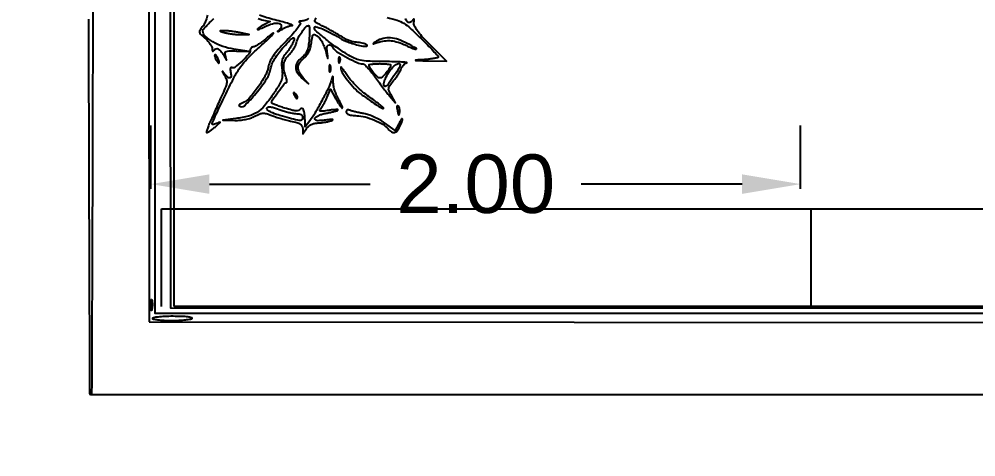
# Model space of a CAD drawing. Header units: inches. Extents: x -279 to 561, y -345 to 342.
# Drawn here: x -212.713 to -209.768, y -302.192 to -300.845 of the extents above; entities that cross this region are included whole.
import ezdxf

# ---------------------------------------------------------------- set-up
doc = ezdxf.new("R2010")
doc.units = ezdxf.units.IN
doc.header["$LTSCALE"] = 0.5
doc.header["$MEASUREMENT"] = 0
doc.styles.get("Standard").update_dxf_attribs({"font": 'arial.ttf'})
doc.dimstyles.get("Standard").update_dxf_attribs({"dimtxt": 0.18, "dimasz": 0.18, "dimexe": 0.18, "dimexo": 0.0625, "dimgap": 0.09, "dimtad": 0, "dimtih": 1, "dimtoh": 1, "dimzin": 0, "dimdsep": 46, "dimtxsty": 'Standard', "dimcen": 0.09, "dimadec": 0, "dimazin": 0, "dimtfac": 1, "dimtofl": 0, "dimtmove": 0, "dimatfit": 3, "dimfxl": 1, "dimtolj": 1, "dimtzin": 0, "dimarcsym": 0})

# ---------------------------------------------------------------- blocks, each defined once
blk = doc.blocks.new('*D1076')
at = {"color": 0, "linetype": 'ByBlock', "lineweight": -2, "transparency": 16777216}
for p, q in [((-212.3075, -301.3664), (-212.3075, -301.1723)), ((-210.3075, -301.3664), (-210.3075, -301.1723)), ((-212.1275, -301.3523), (-211.6325, -301.3523)), ((-210.4875, -301.3523), (-210.9825, -301.3523))]:
    blk.add_line(p, q, dxfattribs=at)
at = {"color": 0, "linetype": 'ByBlock', "transparency": 16777216}
for points in [[(-212.1275, -301.3223), (-212.1275, -301.3823), (-212.3075, -301.3523)], [(-210.4875, -301.3223), (-210.4875, -301.3823), (-210.3075, -301.3523)]]:
    blk.add_solid(points, dxfattribs=at)
at = {"layer": 'Defpoints', "color": 0, "linetype": 'ByBlock', "transparency": 16777216}
for p in [(-210.3075, -301.3523), (-212.3075, -301.4289), (-210.3075, -301.4289)]:
    blk.add_point(p, dxfattribs=at)
at = {"color": 0, "linetype": 'ByBlock', "transparency": 16777216, "insert": (-211.3075, -301.3523), "char_height": 0.18, "attachment_point": 5}
blk.add_mtext('\\A1;2.00', dxfattribs=at)

msp = doc.modelspace()

# ---------------------------------------------------------------- linework, layer by layer
for p, q in [((-212.315, -299.9541), (-212.3132, -301.7765)), ((-212.2363, -301.7289), (-212.2363, -300.0032)), ((-208.9358, -301.7289), (-212.2363, -301.7289)), ((-212.3132, -301.7765), (-209.0182, -301.7784))]:
    msp.add_line(p, q)
at = {"linetype": 'ByBlock'}
for p, q in [((-212.2747, -301.7289), (-212.2747, -301.4289)), ((-212.2747, -301.4289), (-210.2747, -301.4289)), ((-210.2747, -301.7289), (-210.2747, -301.4289)), ((-210.2747, -301.4289), (-207.6373, -301.4289)), ((-212.4927, -302), (-205.5473, -302))]:
    msp.add_line(p, q, dxfattribs=at)
for points in [[(-205.7268, -301.7472, -0.00001), (-206.5474, -301.7491, -0.000412)], [(-206.5419, -301.7376, -0.00001), (-205.7268, -301.74, -0.41338)], [(-209.009, -301.7509), (-212.2949, -301.7509), (-212.2949, -299.9413), (-212.2949, -298.1317), (-212.2729, -298.1317), (-212.2509, -298.1317), (-212.2509, -298.1826, -0.014086), (-212.2515, -298.2024, -0.020242), (-212.2532, -298.2199, -0.016605), (-212.2556, -298.2339, -0.206229), (-212.2586, -298.2382, 0.092802), (-212.2616, -298.2409, 0.162915), (-212.2626, -298.244, 0.127111), (-212.2617, -298.2477, 0.047055), (-212.2586, -298.2522, -0.173458), (-212.2547, -298.263, -0.000068), (-212.2523, -298.6788, -0.000834), (-212.2503, -299.207, -0.000263), (-212.2491, -299.997), (-212.2472, -301.7326), (-208.9852, -301.7344, -0.000146)], [(-212.1333, -300.8319, -0.025403), (-212.138, -300.8471, -0.026269), (-212.1436, -300.8603, -0.071243), (-212.1493, -300.8686, 0.029414), (-212.1573, -300.8786, 0.21638), (-212.1585, -300.8844, 0.143013), (-212.155, -300.8905, 0.010935), (-212.1411, -300.9035, -0.029153), (-212.1326, -300.912, -0.03166), (-212.1255, -300.9211, -0.0334), (-212.1204, -300.9297, -0.114866), (-212.1189, -300.9359, 0.022787), (-212.1186, -300.9414, 0.218053), (-212.1175, -300.9434, 0.376474), (-212.1158, -300.9432, 0.044126), (-212.1132, -300.9399, -0.185411), (-212.1075, -300.9356, -0.193367), (-212.1004, -300.9364, -0.09995), (-212.0922, -300.9432, -0.033656), (-212.0833, -300.956), (-212.0744, -300.9707), (-212.0783, -300.956, -0.096432), (-212.0789, -300.9481, -0.276668), (-212.0756, -300.9439, -0.093326), (-212.0669, -300.9423, -0.007858), (-212.0439, -300.9427), (-212.0055, -300.944), (-212.0524, -300.9369, -0.046173), (-212.086, -300.9286, -0.047837), (-212.1171, -300.9143, -0.052686), (-212.1402, -300.8974, -0.195515), (-212.1478, -300.8815, -0.183303), (-212.1463, -300.8766, -0.016199), (-212.138, -300.8667, -0.019503), (-212.1268, -300.8551, -0.013936), (-212.1135, -300.8431, 0.012485)], [(-211.8222, -300.8422, -0.115053), (-211.8251, -300.8452, -0.046355), (-211.8302, -300.8477, -0.042674), (-211.8364, -300.8496, -0.041806), (-211.8429, -300.8504, 0.022093), (-211.8486, -300.8508, 0.120924), (-211.8514, -300.8519, 0.461974), (-211.8515, -300.8533, 0.10648), (-211.8493, -300.8548, -0.444856), (-211.8477, -300.8592, -0.036645), (-211.855, -300.871, -0.025878), (-211.8687, -300.8879, -0.008785), (-211.8903, -300.911, 0.010572), (-211.9157, -300.9383, 0.031185), (-211.9315, -300.9585, 0.044902), (-211.9411, -300.9756, 0.059773), (-211.9464, -300.9926, -0.08362), (-211.9565, -301.0201, -0.027176), (-211.98, -301.0567, -0.025225), (-212.0066, -301.0898, -0.128099), (-212.0262, -301.1029, 0.030855), (-212.0311, -301.1049, 0.06052), (-212.0346, -301.1072, 0.104992), (-212.0363, -301.1094, 0.31991), (-212.036, -301.1111, 0.409321), (-212.0197, -301.1113, 0.026349), (-211.9842, -301.0731, 0.031525), (-211.9515, -301.0286, 0.102817), (-211.9384, -300.9946, -0.066314), (-211.9344, -300.9813, -0.032583), (-211.9261, -300.9657, -0.027749), (-211.9139, -300.9484, -0.018118), (-211.8982, -300.9298, -0.005573), (-211.8795, -300.9097, -0.052187), (-211.8705, -300.9021, -0.471727), (-211.8673, -300.903, -0.170192), (-211.867, -300.9084, -0.044984), (-211.8701, -300.9169, -0.019491), (-211.8758, -300.9277, -0.019101), (-211.8827, -300.9387, -0.024047), (-211.89, -300.9483, 0.03265), (-211.8992, -300.9608, 0.075449), (-211.9039, -300.9715, 0.072694), (-211.9053, -300.9833, 0.028613), (-211.9039, -300.9996, -0.044451), (-211.903, -301.0177, -0.078409), (-211.9059, -301.0324, -0.05112), (-211.9141, -301.0492, -0.01008), (-211.9324, -301.0775, -0.026537), (-211.9584, -301.1118, -0.074614), (-211.9809, -301.1315, -0.079574), (-212.0074, -301.1431, -0.03317), (-212.0458, -301.1504), (-212.0861, -301.1553), (-212.0494, -301.1561, 0.027573), (-212.0325, -301.1555, 0.028111), (-212.0159, -301.1531, 0.029577), (-212.0005, -301.149, 0.042385), (-211.9876, -301.1435, -0.022608), (-211.9727, -301.1364, -0.083234), (-211.9626, -301.134, -0.088409), (-211.9526, -301.1351, -0.027469), (-211.9383, -301.1402, 0.018928), (-211.9264, -301.1446, 0.00826), (-211.9104, -301.1496, 0.00816), (-211.8932, -301.1544, 0.010784), (-211.8774, -301.1581, -0.015315), (-211.858, -301.1629, -0.074331), (-211.8476, -301.1676, -0.136994), (-211.8423, -301.1735, -0.108603), (-211.8403, -301.1819), (-211.8399, -301.1978), (-211.8284, -301.1813, -0.062533), (-211.8219, -301.1742, -0.062104), (-211.8139, -301.1688, -0.059263), (-211.8045, -301.1655, -0.048832), (-211.794, -301.1641, 0.020195), (-211.7838, -301.1633, 0.013623), (-211.7724, -301.1617, 0.013737), (-211.7614, -301.1596, 0.026398), (-211.7527, -301.1571, 0.04698), (-211.7474, -301.1548, 0.726853), (-211.7477, -301.1535, 0.052668), (-211.7543, -301.1534, 0.005097), (-211.7701, -301.1552, -0.010092), (-211.7885, -301.157, -0.06369), (-211.7979, -301.1565, -0.204603), (-211.8019, -301.1539, -0.231313), (-211.8025, -301.1494, -0.172915), (-211.7992, -301.1452, -0.037113), (-211.7909, -301.1407, -0.034648), (-211.78, -301.1368, -0.027046), (-211.7676, -301.134, 0.009941), (-211.7552, -301.1316, 0.013307), (-211.7441, -301.1289, 0.010474), (-211.735, -301.1263, 0.120943), (-211.7318, -301.1244, 0.638158), (-211.7323, -301.1231, 0.029733), (-211.7385, -301.1229, 0.02082), (-211.7481, -301.1237, 0.009916), (-211.7603, -301.1254, -0.006361), (-211.7791, -301.1281, -0.091859), (-211.7857, -301.1278, -0.449359), (-211.7872, -301.1251, -0.084384), (-211.7841, -301.1197, 0.035498), (-211.7799, -301.1139, 0.012044), (-211.7747, -301.1049, 0.011908), (-211.7695, -301.0947, 0.013416), (-211.7649, -301.0846), (-211.7547, -301.0604), (-211.7378, -301.0905, 0.010187), (-211.7311, -301.1019, 0.017652), (-211.725, -301.111, 0.01247), (-211.7198, -301.1178, 0.447453), (-211.7181, -301.1179, 0.295645), (-211.7176, -301.1158, 0.014143), (-211.7205, -301.1087, 0.019331), (-211.7248, -301.1002, 0.012296), (-211.7303, -301.0905, -0.036662), (-211.7361, -301.0792, -0.02467), (-211.7411, -301.0656, -0.024892), (-211.7447, -301.0519, -0.0443), (-211.746, -301.0403, 0.001736), (-211.7465, -301.0231, 0.195572), (-211.7474, -301.0211, 0.55563), (-211.7486, -301.0214, 0.003585), (-211.7525, -301.034, -0.040229), (-211.7619, -301.0579, -0.009432), (-211.7815, -301.0961, -0.009845), (-211.8027, -301.1339, -0.032672), (-211.8187, -301.1575), (-211.833, -301.1758), (-211.8331, -301.1562, 0.0293), (-211.8344, -301.1372, 0.073384), (-211.8382, -301.1237, 0.234491), (-211.8432, -301.1195, 0.322586), (-211.8485, -301.1217, -0.174467), (-211.8535, -301.1257, -0.100242), (-211.8613, -301.1267, -0.048195), (-211.8737, -301.1246, -0.009851), (-211.8951, -301.1183, -0.007198), (-211.9107, -301.1131, -0.011531), (-211.9239, -301.1082, -0.005436), (-211.9347, -301.1037, -0.300804), (-211.9359, -301.102, -0.150302), (-211.9332, -301.0932, -0.007607), (-211.9156, -301.0682, -0.005858), (-211.8971, -301.0432, -0.234194), (-211.8911, -301.0403, 0.33957), (-211.8893, -301.0389, 0.078447), (-211.8889, -301.0347, 0.050624), (-211.8898, -301.0287, 0.027316), (-211.8921, -301.0215, -0.045938), (-211.898, -301.0003, -0.084034), (-211.8982, -300.9824, -0.09425), (-211.8926, -300.9669, -0.071388), (-211.8813, -300.9527, 0.037826), (-211.8741, -300.9448, 0.027741), (-211.8673, -300.9352, 0.02826), (-211.8619, -300.9252, 0.054116), (-211.859, -300.9166, -0.063827), (-211.8532, -300.9009, -0.033824), (-211.8424, -300.8832, -0.029399), (-211.8303, -300.8681, -0.21258), (-211.8221, -300.8644, -0.384839), (-211.8201, -300.8662, -0.014619), (-211.8194, -300.8766, -0.019664), (-211.8193, -300.89, -0.011736), (-211.8203, -300.906, -0.017657), (-211.8229, -300.9282, -0.057092), (-211.8268, -300.9425, -0.076521), (-211.8332, -300.9532, -0.052721), (-211.8432, -300.963, 0.077234), (-211.8571, -300.9781, 0.151272), (-211.8617, -300.9937, 0.143454), (-211.8568, -301.0096, 0.066882), (-211.8425, -301.0262), (-211.8223, -301.0439), (-211.8388, -301.0251, -0.053895), (-211.8509, -301.008, -0.136502), (-211.8544, -300.9933, -0.144039), (-211.8497, -300.9794, -0.062672), (-211.8365, -300.9648, 0.052999), (-211.8281, -300.9558, 0.048868), (-211.8214, -300.945, 0.04534), (-211.8166, -300.9323, 0.034701), (-211.8136, -300.9178, -0.007937), (-211.8106, -300.8981, -0.154351), (-211.8079, -300.8927, -0.328831), (-211.8035, -300.892, -0.033282), (-211.7939, -300.8978, -0.085026), (-211.7872, -300.9044, -0.032247), (-211.7803, -300.9155, -0.030403), (-211.7741, -300.9291, -0.030063), (-211.7695, -300.9433, 0.001129), (-211.7644, -300.963, 0.092257), (-211.7631, -300.9658, 0.77711), (-211.7624, -300.9655, 0.002519), (-211.7643, -300.9505, -0.034154), (-211.7656, -300.932, -0.240525), (-211.7616, -300.9242, -0.349378), (-211.7544, -300.9246, -0.052191), (-211.744, -300.9359, 0.097328), (-211.7315, -300.9472, 0.015216), (-211.7023, -300.9636, 0.015328), (-211.6721, -300.9781, 0.095274), (-211.6555, -300.982, -0.17909), (-211.6506, -300.984, -0.016283), (-211.6411, -300.9934, -0.019481), (-211.6302, -301.0058, -0.014003), (-211.6191, -301.0205, 0.003899), (-211.6072, -301.0367, 0.003175), (-211.5943, -301.0538, 0.003208), (-211.5822, -301.0695, 0.00837), (-211.5732, -301.0806), (-211.5548, -301.1025), (-211.5673, -301.0797, -0.02214), (-211.5745, -301.0649, -0.140357), (-211.5756, -301.0568, -0.123393), (-211.5722, -301.0487, -0.01554), (-211.5605, -301.0339, 0.016819), (-211.5528, -301.0241, 0.015643), (-211.5456, -301.0136, 0.015847), (-211.5398, -301.0038, 0.04978), (-211.5368, -300.9968, -0.064655), (-211.5341, -300.9911, -0.051264), (-211.5299, -300.9858, -0.052695), (-211.5249, -300.9816, -0.083281), (-211.5198, -300.9793, 0.832803), (-211.5199, -300.978, 0.01156), (-211.5347, -300.9767, 0.008494), (-211.558, -300.9757, 0.00395), (-211.5883, -300.9752, -0.005883), (-211.6386, -300.9741, -0.041297), (-211.6629, -300.9712, -0.064628), (-211.6817, -300.9648, -0.026121), (-211.7055, -300.9515, -0.015012), (-211.7399, -300.9284, -0.015615), (-211.7724, -300.9035, -0.009249), (-211.7999, -300.8803, -0.215643), (-211.804, -300.8712, -0.49896), (-211.7995, -300.8678, -0.026398), (-211.7798, -300.8746, -0.026167), (-211.7543, -300.8865, -0.017517), (-211.7266, -300.9026, 0.055947), (-211.7012, -300.9149, 0.023949), (-211.6651, -300.9256, 0.061332), (-211.6443, -300.9281, 0.740852), (-211.6428, -300.9233, 0.063173), (-211.6485, -300.9204, 0.026469), (-211.6567, -300.9181, 0.025673), (-211.6659, -300.9164, 0.030317), (-211.6747, -300.9158, -0.051896), (-211.6841, -300.9148, -0.029348), (-211.6951, -300.9117, -0.029002), (-211.706, -300.9073, -0.041894), (-211.715, -300.902, 0.016159), (-211.7247, -300.8956, 0.006542), (-211.7384, -300.8875, 0.006465), (-211.7533, -300.8791, 0.008167), (-211.7674, -300.8718, -0.00309), (-211.7948, -300.8579, -0.074817), (-211.8018, -300.8528, -0.290311), (-211.8029, -300.848, -0.078592), (-211.799, -300.8408, 0.077716)], [(-211.9769, -300.8429, 0.037255), (-211.9656, -300.8462), (-211.9404, -300.8516), (-211.9601, -300.8619, 0.013441), (-211.9677, -300.8661, 0.019821), (-211.974, -300.8703, 0.015635), (-211.9789, -300.8739, 0.226929), (-211.9798, -300.8758, 0.488846), (-211.9787, -300.8767, 0.022135), (-211.9735, -300.8751, 0.022769), (-211.9665, -300.8723, 0.01243), (-211.9582, -300.8683, -0.054223), (-211.933, -300.8585, -0.11399), (-211.9121, -300.8578, -0.380617), (-211.9062, -300.8656, -0.201573), (-211.9122, -300.8773, 0.011409), (-211.9173, -300.8818, 0.741098), (-211.917, -300.8825, 0.091796), (-211.9142, -300.8815, 0.003738), (-211.905, -300.8762, -0.023655), (-211.8964, -300.8717, -0.020957), (-211.8871, -300.8677, -0.02149), (-211.8784, -300.8649, -0.058255), (-211.872, -300.8639, 0.809629), (-211.8718, -300.8626, 0.01906), (-211.8826, -300.8587, 0.010984), (-211.9014, -300.8532, 0.00486), (-211.9264, -300.8468, -0.027975), (-211.9738, -300.8322, -0.047156)], [(-211.5806, -300.8399, -0.020608), (-211.5492, -300.8482, -0.061556), (-211.529, -300.8573, -0.04826), (-211.5091, -300.8723, -0.009162), (-211.4762, -300.9035, -0.004756), (-211.4558, -300.9238, -0.007354), (-211.4386, -300.9419, -0.002971), (-211.4244, -300.9575, -0.185588), (-211.423, -300.961, -0.344979), (-211.4248, -300.9632, -0.01384), (-211.4354, -300.9655, -0.019213), (-211.449, -300.9675, -0.011787), (-211.4652, -300.9689, 0.000828), (-211.4927, -300.9707, 0.828159), (-211.4927, -300.9714, 0.070647), (-211.4891, -300.972, 0.000373), (-211.4525, -300.9729), (-211.3978, -300.9743), (-211.4489, -300.9228, -0.009524), (-211.473, -300.8975, -0.02942), (-211.4879, -300.8793, -0.04393), (-211.4961, -300.8654, -0.146522), (-211.4978, -300.855, 0.010997), (-211.4969, -300.8471, 0.186886), (-211.4976, -300.8446, 0.477474), (-211.4992, -300.8446, 0.028468), (-211.5025, -300.8489, -0.17005), (-211.5102, -300.8546, -0.273793), (-211.518, -300.8528, -0.137429), (-211.5241, -300.8423, -0.052686)]]:
    msp.add_lwpolyline(points, format="xyb")
for points in [[(-211.9579, -300.9084, -0.01576), (-211.9683, -300.9167, -0.019354), (-211.9787, -300.9237, -0.018116), (-211.9876, -300.9289, -0.116848), (-211.9927, -300.9302, 0.102791), (-211.9962, -300.931, 0.096657), (-211.9991, -300.9331, 0.094755), (-212.0011, -300.9363, 0.094337), (-212.0018, -300.9399, -0.18257), (-212.0066, -300.9525, -0.022891), (-212.0271, -300.9737, -0.019878), (-212.0493, -300.9931, -0.317848), (-212.0587, -300.9937, 0.281864), (-212.0611, -300.9937, 0.197894), (-212.0627, -300.9958, 0.079319), (-212.0631, -301.0007, 0.029063), (-212.0622, -301.0075, -0.042783), (-212.0608, -301.0204, -0.339574), (-212.0642, -301.0249, -0.261592), (-212.0704, -301.0234, -0.032015), (-212.0806, -301.0128, 0.002566), (-212.0869, -301.0053, 0.703369), (-212.0875, -301.0055, 0.128627), (-212.087, -301.0072, 0.001215), (-212.0805, -301.0183, -0.052072), (-212.0751, -301.0299, -0.110961), (-212.074, -301.0398, -0.067176), (-212.0772, -301.052, -0.010518), (-212.087, -301.0751, 0.000004), (-212.095, -301.0927, 0.000002), (-212.1046, -301.1141, 0.000002), (-212.1144, -301.1356, 0.000004), (-212.1226, -301.1538, 0.010236), (-212.1292, -301.1693, 0.01846), (-212.1339, -301.1822, 0.01483), (-212.1368, -301.1922, 0.504877), (-212.1354, -301.1938, 0.128667), (-212.1323, -301.1928, 0.011304), (-212.1252, -301.1882, 0.014223), (-212.1169, -301.1821, 0.010591), (-212.108, -301.1749, 0.00497), (-212.0976, -301.1658, 0.090874), (-212.0949, -301.1624, 0.694444), (-212.0958, -301.1614, 0.022381), (-212.1026, -301.1644, -0.026503), (-212.1089, -301.1672, -0.051931), (-212.1142, -301.1685, -0.087609), (-212.1177, -301.1685, -0.358524), (-212.119, -301.1669, -0.104591), (-212.1181, -301.1627, -0.001221), (-212.1064, -301.137, -0.003648), (-212.0926, -301.1072, -0.002367), (-212.0762, -301.0731, -0.008074), (-212.0501, -301.0213, -0.032823), (-212.0317, -300.9912, -0.039414), (-212.0111, -300.9666, -0.015398), (-211.9792, -300.9358, 0.003513), (-211.9433, -300.9028, 0.039731), (-211.9303, -300.8886, 0.885681), (-211.9317, -300.8871, 0.008168)], [(-212.0787, -300.8864, 0.021412), (-212.0685, -300.8886, 0.011532), (-212.0557, -300.8904, 0.011465), (-212.0425, -300.8916, 0.017652), (-212.0311, -300.892), (-212.0055, -300.892), (-212.0348, -300.886, 0.011889), (-212.0473, -300.8837, 0.009751), (-212.0609, -300.8818, 0.00988), (-212.0734, -300.8806, 0.025546), (-212.0824, -300.8804, 0.003445), (-212.0939, -300.8807, 0.571937), (-212.0943, -300.8816, 0.194683), (-212.0928, -300.8828, 0.001786)], [(-211.6135, -300.9128, 0.006016), (-211.6214, -300.9178, 0.113132), (-211.6234, -300.9198, 0.678616), (-211.6228, -300.9206, 0.018274), (-211.6172, -300.9188, -0.03578), (-211.5935, -300.9123, -0.059531), (-211.5729, -300.9107, -0.059244), (-211.5525, -300.9139, -0.035068), (-211.5292, -300.9223, 0.002686), (-211.4971, -300.9363, 0.169242), (-211.4911, -300.9367, 0.673412), (-211.4908, -300.9344, 0.003614), (-211.5183, -300.9194, 0.040439), (-211.5456, -300.9075, 0.065388), (-211.5704, -300.9025, 0.075649), (-211.593, -300.9043, 0.079419)], [(-212.1115, -300.956, 0.067616), (-212.111, -300.9596, 0.024967), (-212.1094, -300.9644, 0.024204), (-212.1071, -300.9696, 0.026766), (-212.1044, -300.9743, 0.027796), (-212.1016, -300.9781, 0.102785), (-212.0994, -300.9799, 0.335455), (-212.098, -300.9797, 0.190341), (-212.0973, -300.978, 0.067616), (-212.0978, -300.9744, 0.024967), (-212.0994, -300.9696, 0.024204), (-212.1017, -300.9644, 0.026766), (-212.1044, -300.9597, 0.027796), (-212.1071, -300.9559, 0.102785), (-212.1094, -300.9541, 0.335455), (-212.1108, -300.9543, 0.190341)], [(-211.7302, -300.9713, 0.018894), (-211.7297, -300.9767, 0.168741), (-211.7287, -300.9789, 0.470617), (-211.7274, -300.9787, 0.054073), (-211.7257, -300.9757, 0.051402), (-211.7246, -300.9717, 0.05415), (-211.7243, -300.9676, 0.060344), (-211.7249, -300.964, 0.126455), (-211.7263, -300.9617, 0.296942), (-211.7279, -300.9613, 0.208169), (-211.7293, -300.9627, 0.077125), (-211.7301, -300.9662, 0.028489)], [(-211.7589, -300.9963, 0.017491), (-211.7587, -301.0028, 0.078554), (-211.7578, -301.0065, 0.447206), (-211.7566, -301.007, 0.174857), (-211.7552, -301.0055, 0.057986), (-211.754, -301.0013, 0.037979), (-211.7537, -300.9963, 0.037979), (-211.754, -300.9913, 0.057986), (-211.7552, -300.9871, 0.174857), (-211.7566, -300.9856, 0.447206), (-211.7578, -300.9861, 0.078554), (-211.7587, -300.9898, 0.017491)], [(-211.7232, -300.993, 0.130461), (-211.7185, -301.0085, 0.024458), (-211.7016, -301.0332, 0.027158), (-211.6808, -301.0578, 0.046685), (-211.6606, -301.0754, 0.004481), (-211.6307, -301.0966, 0.012583), (-211.6093, -301.1107, 0.010477), (-211.5939, -301.1199, 0.574726), (-211.5915, -301.1185, 0.225847), (-211.5927, -301.1161, 0.003674), (-211.6048, -301.1064, 0.00877), (-211.6194, -301.0953, 0.005609), (-211.6368, -301.0829, -0.022553), (-211.6557, -301.0683, -0.017893), (-211.6748, -301.051, -0.018288), (-211.6915, -301.0335, -0.039784), (-211.7027, -301.0187, 0.008571), (-211.7106, -301.0067, 0.018344), (-211.7173, -300.9977, 0.027205), (-211.7219, -300.9925, 0.680987)], [(-211.5696, -300.9856, -0.145417), (-211.5723, -300.9949, -0.027822), (-211.5829, -301.0094, -0.025824), (-211.5949, -301.0225, -0.197158), (-211.6025, -301.0256, -0.197158), (-211.6101, -301.0225, -0.025824), (-211.6221, -301.0094, -0.027822), (-211.6327, -300.9949, -0.145417), (-211.6355, -300.9856, -0.365324), (-211.6342, -300.984, -0.012846), (-211.6258, -300.9828, -0.018433), (-211.6152, -300.9819, -0.011163), (-211.6025, -300.9816, -0.011163), (-211.5899, -300.9819, -0.018433), (-211.5792, -300.9828, -0.012846), (-211.5709, -300.984, -0.365324)], [(-211.5403, -300.9855, -0.141956), (-211.5426, -300.9935, -0.005782), (-211.5592, -301.019, -0.00717), (-211.5761, -301.0437, -0.100677), (-211.5839, -301.0511, -0.394063), (-211.5893, -301.05, -0.209561), (-211.5909, -301.0427, -0.061544), (-211.5855, -301.0269, -0.029647), (-211.5751, -301.0081, -0.041554), (-211.5642, -300.9938, -0.065046), (-211.5524, -300.9838, -0.152913), (-211.5441, -300.9815, -0.405471)], [(-211.8658, -301.079, 0.036269), (-211.8636, -301.0838, 0.070189), (-211.8611, -301.0871, 0.120343), (-211.8587, -301.0886, 0.278911), (-211.8567, -301.0881, 0.20742), (-211.8558, -301.0858, 0.082976), (-211.8565, -301.0825, 0.063152), (-211.8585, -301.0787, 0.043285), (-211.8617, -301.0749, 0.011214), (-211.8665, -301.0703, 0.400052), (-211.868, -301.0704, 0.286372), (-211.8683, -301.072, 0.008399)], [(-211.9066, -301.1245, 0.01534), (-211.8934, -301.1287, 0.013799), (-211.8795, -301.1323, 0.013978), (-211.8668, -301.1348, 0.041707), (-211.858, -301.1355, -0.052012), (-211.8509, -301.1362, -0.089133), (-211.8454, -301.1385, -0.115318), (-211.8419, -301.142, -0.137889), (-211.8406, -301.1465, -0.108236), (-211.8422, -301.1537, -0.271183), (-211.8465, -301.1567, -0.078632), (-211.8557, -301.156, -0.005564), (-211.8809, -301.1497, -0.011577), (-211.9102, -301.1413, -0.025516), (-211.9321, -301.1333, -0.027719), (-211.9471, -301.1258, -0.270239), (-211.9505, -301.12, -0.261489), (-211.948, -301.1155, -0.164185), (-211.942, -301.1141, -0.05144), (-211.93, -301.1166, -0.007606)], [(-211.7063, -301.1304, 0.214767), (-211.7043, -301.1349, 0.096481), (-211.6985, -301.1384, 0.056), (-211.6886, -301.1406, 0.019572), (-211.6741, -301.1418, -0.053518), (-211.6479, -301.1456, -0.036877), (-211.6193, -301.1552, -0.037523), (-211.5938, -301.1683, -0.08242), (-211.5773, -301.1826, 0.077084), (-211.5673, -301.1915, 0.194018), (-211.5578, -301.1933, 0.176203), (-211.5492, -301.188, 0.062434), (-211.5414, -301.1755, 0.008303), (-211.5337, -301.1576, 0.187803), (-211.5335, -301.1521, 0.631053), (-211.536, -301.1519, 0.011164), (-211.5446, -301.1668), (-211.5556, -301.1872), (-211.5881, -301.1639, 0.029383), (-211.6028, -301.1546, 0.021146), (-211.6202, -301.1459, 0.021461), (-211.6375, -301.139, 0.042545), (-211.6518, -301.1353, -0.008427), (-211.6647, -301.133, -0.008559), (-211.6773, -301.1302, -0.008386), (-211.6883, -301.1274, -0.034493), (-211.6947, -301.1252, 0.057664), (-211.6997, -301.1237, 0.149934), (-211.7033, -301.1242, 0.189604), (-211.7055, -301.1264, 0.100284)], [(-211.5489, -301.1258, 0.00866), (-211.5466, -301.1358, 0.138278), (-211.5449, -301.1389, 0.550064), (-211.5434, -301.1385, 0.033951), (-211.5418, -301.1329, 0.054376), (-211.5412, -301.1272, 0.048216), (-211.5418, -301.1212, 0.051027), (-211.5435, -301.1159, 0.095372), (-211.546, -301.1122, 0.181167), (-211.5485, -301.111, 0.373673), (-211.5502, -301.1123, 0.086287), (-211.5503, -301.1171, 0.016428)], [(-212.3043, -301.738, -0.082665), (-212.3055, -301.7412, -0.67161), (-212.3066, -301.7411, -0.053901), (-212.3074, -301.7357, -0.008901), (-212.3077, -301.7253, -0.009782), (-212.3075, -301.7147, -0.038992), (-212.3068, -301.7083, -0.417468), (-212.3057, -301.7076, -0.285845), (-212.3045, -301.7087, -0.041951), (-212.3034, -301.7148, -0.020826), (-212.3031, -301.7226, -0.020511), (-212.3034, -301.7307, -0.028254)], [(-212.1813, -301.7656, -0.215801), (-212.1856, -301.7685, -0.012687), (-212.2016, -301.7707, -0.017326), (-212.2214, -301.7724, -0.011753), (-212.244, -301.7729, -0.010716), (-212.2673, -301.7724, -0.020605), (-212.2858, -301.7708, -0.017187), (-212.2997, -301.7686, -0.358465), (-212.3022, -301.7656, -0.362859), (-212.2996, -301.7625, -0.015539), (-212.2847, -301.7603, -0.019326), (-212.2647, -301.7587, -0.009754), (-212.2395, -301.7582, -0.008266), (-212.2129, -301.7587, -0.023056), (-212.1943, -301.7601, -0.031132), (-212.1826, -301.7624, -0.506273)]]:
    msp.add_lwpolyline(points, format="xyb", close=True)
for centre, radius, start, end in [((-1080.5636, -300.0661), 868.0782, 359.943636, 0.000015), ((30.3215, -300.6214), 242.8212, 180.052664, 180.202779), ((-424.5335, -300.7115), 212.0478, 359.782983, 359.943641), ((4943.7497, -283.2316), 5156.2802, 180.202782, 180.2085116), ((-4513.7688, -285.2197), 4301.3125, 359.7765247, 359.7829418), ((-212.4927, -301.9964), 0.00364, 180.2085, 270), ((-212.4927, -301.9964), 0.00364, 270.0001, 359.7765)]:
    msp.add_arc(centre, radius, start, end)

# ---------------------------------------------------------------- dimensions: what is measured, and where the dimension line sits
dim = msp.add_linear_dim(base=(-210.3075, -301.3523), p1=(-212.3075, -301.4289), p2=(-210.3075, -301.4289), dimstyle='Standard', override={"dimtmove": 2}, dxfattribs=at)
dim.commit()
dim.dimension.update_dxf_attribs({"geometry": '*D1076', "text_midpoint": (-211.3075, -301.3523)})

doc.saveas('drawing.dxf')
